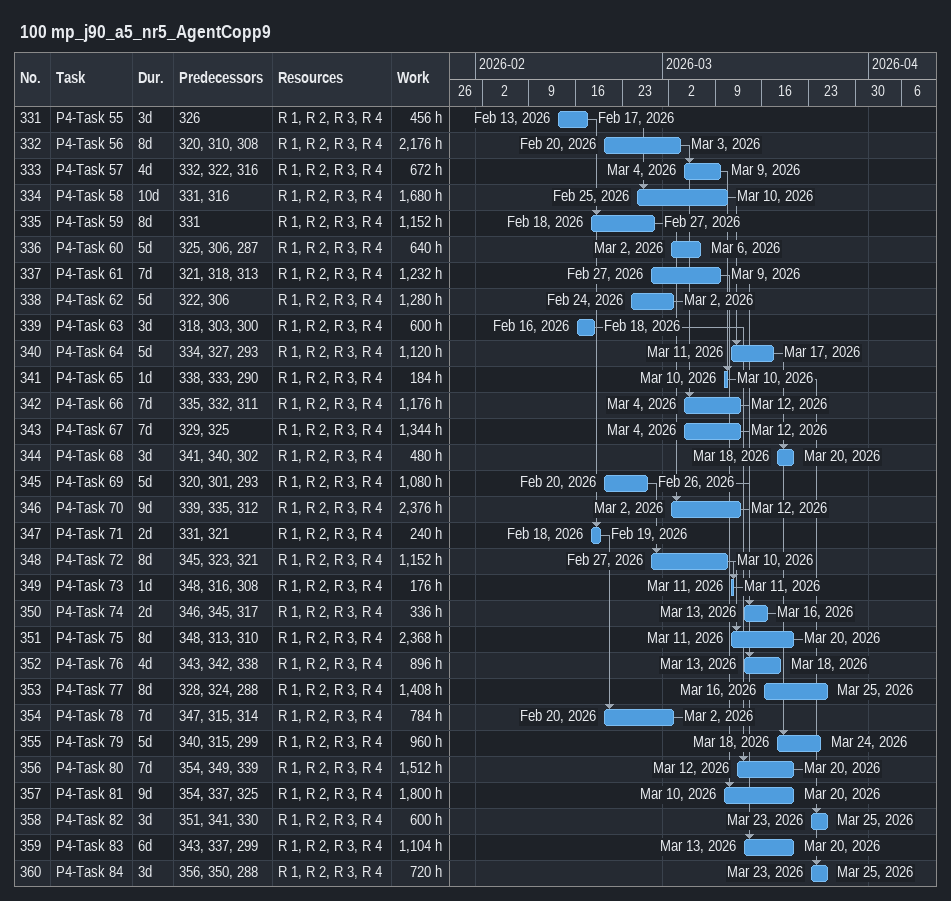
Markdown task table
100 mp_j90_a5_nr5_AgentCopp9

| ID | Task | Duration | Start | Finish | Predecessors | Resources | Work (h) |
|---|---|---|---|---|---|---|---|
| 331 | P4-Task 55 | 3d | 2026-02-13 | 2026-02-17 | 326 | R 1, R 2, R 3, R 4 | 456 |
| 332 | P4-Task 56 | 8d | 2026-02-20 | 2026-03-03 | 320, 310, 308 | R 1, R 2, R 3, R 4 | 2176 |
| 333 | P4-Task 57 | 4d | 2026-03-04 | 2026-03-09 | 332, 322, 316 | R 1, R 2, R 3, R 4 | 672 |
| 334 | P4-Task 58 | 10d | 2026-02-25 | 2026-03-10 | 331, 316 | R 1, R 2, R 3, R 4 | 1680 |
| 335 | P4-Task 59 | 8d | 2026-02-18 | 2026-02-27 | 331 | R 1, R 2, R 3, R 4 | 1152 |
| 336 | P4-Task 60 | 5d | 2026-03-02 | 2026-03-06 | 325, 306, 287 | R 1, R 2, R 3, R 4 | 640 |
| 337 | P4-Task 61 | 7d | 2026-02-27 | 2026-03-09 | 321, 318, 313 | R 1, R 2, R 3, R 4 | 1232 |
| 338 | P4-Task 62 | 5d | 2026-02-24 | 2026-03-02 | 322, 306 | R 1, R 2, R 3, R 4 | 1280 |
| 339 | P4-Task 63 | 3d | 2026-02-16 | 2026-02-18 | 318, 303, 300 | R 1, R 2, R 3, R 4 | 600 |
| 340 | P4-Task 64 | 5d | 2026-03-11 | 2026-03-17 | 334, 327, 293 | R 1, R 2, R 3, R 4 | 1120 |
| 341 | P4-Task 65 | 1d | 2026-03-10 | 2026-03-10 | 338, 333, 290 | R 1, R 2, R 3, R 4 | 184 |
| 342 | P4-Task 66 | 7d | 2026-03-04 | 2026-03-12 | 335, 332, 311 | R 1, R 2, R 3, R 4 | 1176 |
| 343 | P4-Task 67 | 7d | 2026-03-04 | 2026-03-12 | 329, 325 | R 1, R 2, R 3, R 4 | 1344 |
| 344 | P4-Task 68 | 3d | 2026-03-18 | 2026-03-20 | 341, 340, 302 | R 1, R 2, R 3, R 4 | 480 |
| 345 | P4-Task 69 | 5d | 2026-02-20 | 2026-02-26 | 320, 301, 293 | R 1, R 2, R 3, R 4 | 1080 |
| 346 | P4-Task 70 | 9d | 2026-03-02 | 2026-03-12 | 339, 335, 312 | R 1, R 2, R 3, R 4 | 2376 |
| 347 | P4-Task 71 | 2d | 2026-02-18 | 2026-02-19 | 331, 321 | R 1, R 2, R 3, R 4 | 240 |
| 348 | P4-Task 72 | 8d | 2026-02-27 | 2026-03-10 | 345, 323, 321 | R 1, R 2, R 3, R 4 | 1152 |
| 349 | P4-Task 73 | 1d | 2026-03-11 | 2026-03-11 | 348, 316, 308 | R 1, R 2, R 3, R 4 | 176 |
| 350 | P4-Task 74 | 2d | 2026-03-13 | 2026-03-16 | 346, 345, 317 | R 1, R 2, R 3, R 4 | 336 |
| 351 | P4-Task 75 | 8d | 2026-03-11 | 2026-03-20 | 348, 313, 310 | R 1, R 2, R 3, R 4 | 2368 |
| 352 | P4-Task 76 | 4d | 2026-03-13 | 2026-03-18 | 343, 342, 338 | R 1, R 2, R 3, R 4 | 896 |
| 353 | P4-Task 77 | 8d | 2026-03-16 | 2026-03-25 | 328, 324, 288 | R 1, R 2, R 3, R 4 | 1408 |
| 354 | P4-Task 78 | 7d | 2026-02-20 | 2026-03-02 | 347, 315, 314 | R 1, R 2, R 3, R 4 | 784 |
| 355 | P4-Task 79 | 5d | 2026-03-18 | 2026-03-24 | 340, 315, 299 | R 1, R 2, R 3, R 4 | 960 |
| 356 | P4-Task 80 | 7d | 2026-03-12 | 2026-03-20 | 354, 349, 339 | R 1, R 2, R 3, R 4 | 1512 |
| 357 | P4-Task 81 | 9d | 2026-03-10 | 2026-03-20 | 354, 337, 325 | R 1, R 2, R 3, R 4 | 1800 |
| 358 | P4-Task 82 | 3d | 2026-03-23 | 2026-03-25 | 351, 341, 330 | R 1, R 2, R 3, R 4 | 600 |
| 359 | P4-Task 83 | 6d | 2026-03-13 | 2026-03-20 | 343, 337, 299 | R 1, R 2, R 3, R 4 | 1104 |
| 360 | P4-Task 84 | 3d | 2026-03-23 | 2026-03-25 | 356, 350, 288 | R 1, R 2, R 3, R 4 | 720 |
